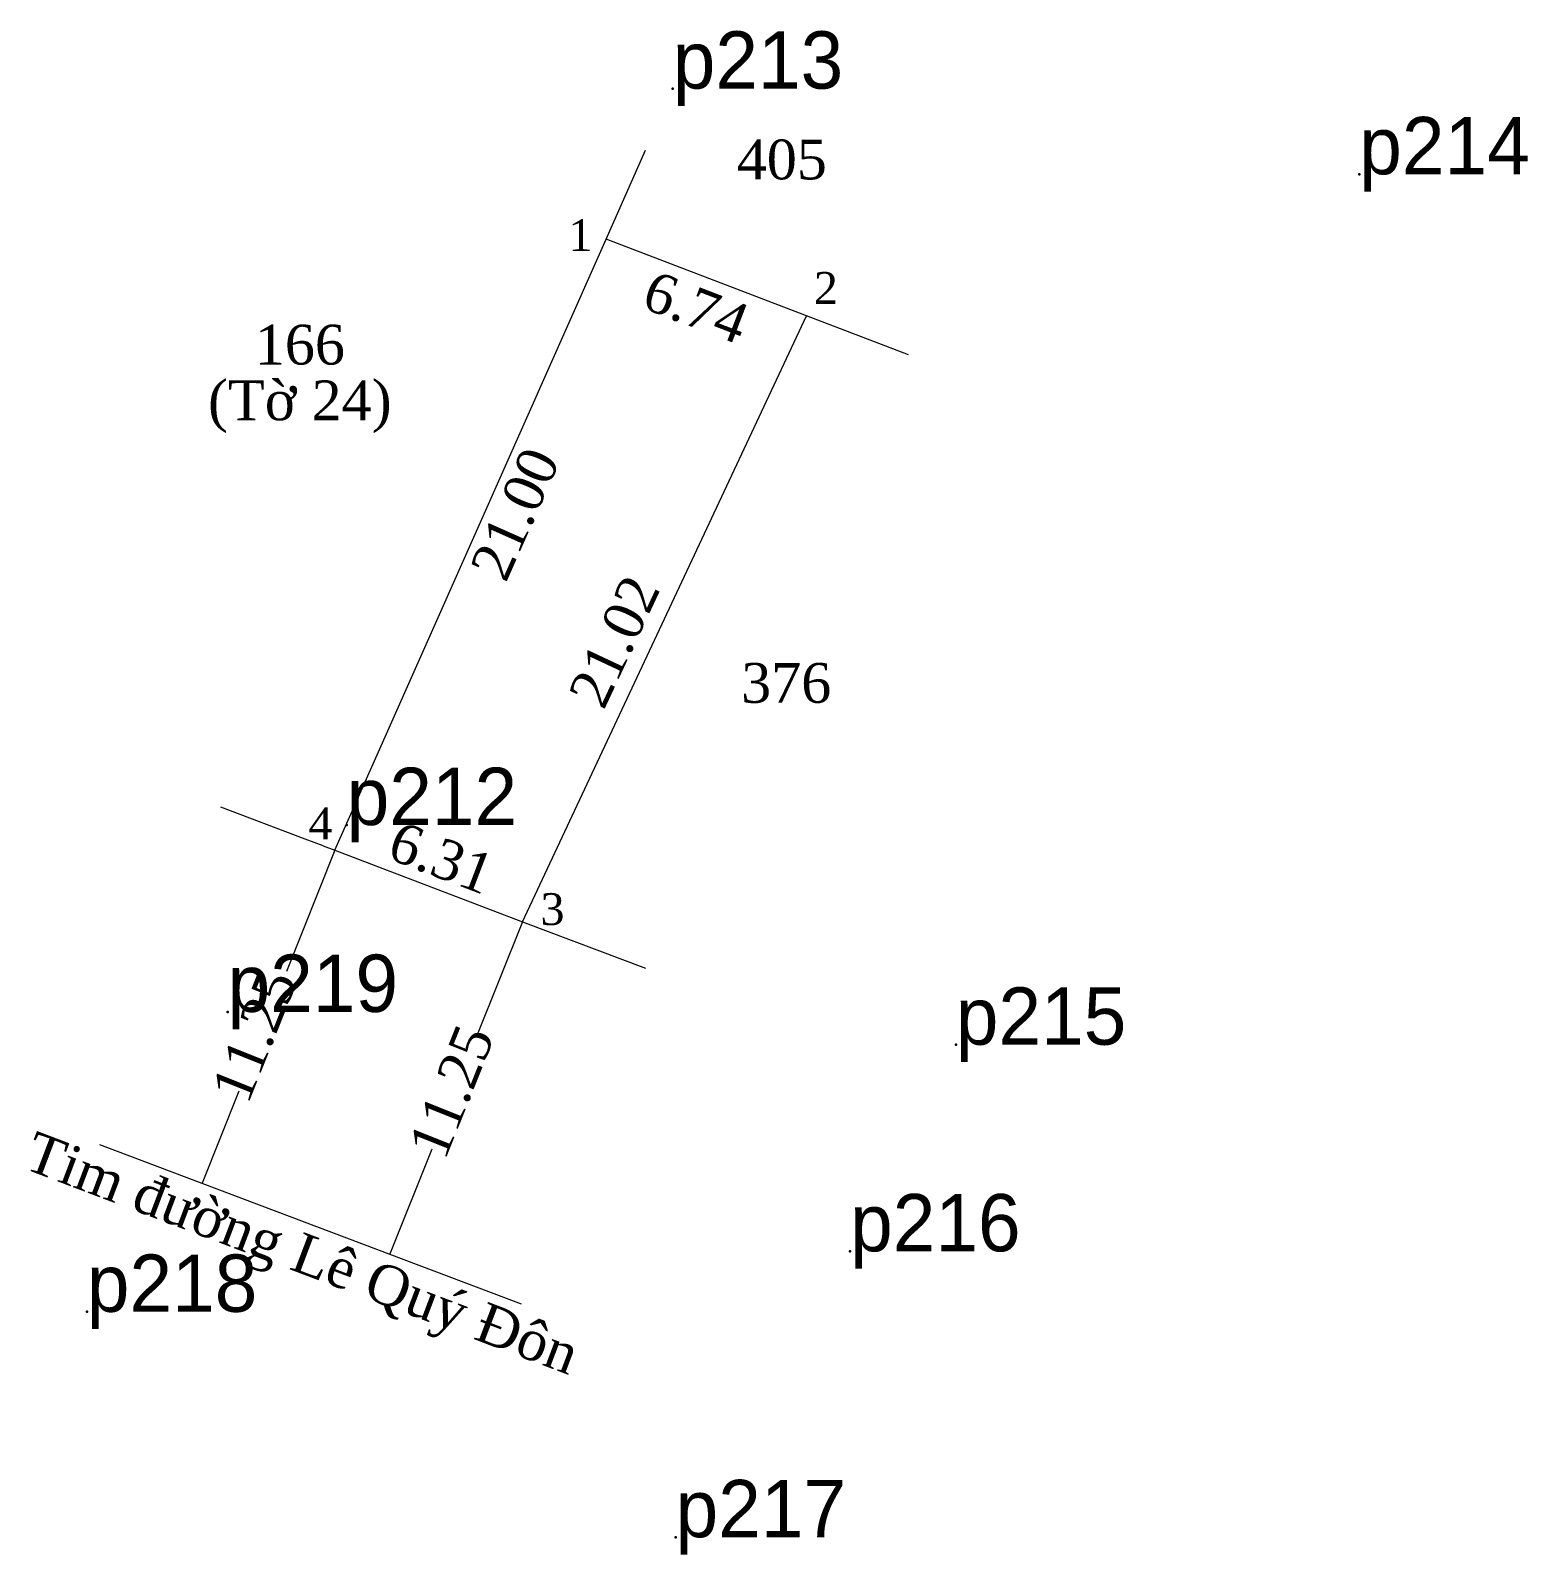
# Model space of a CAD drawing. Header units: metres. Extents: x 549612 to 552411, y 1838750 to 1839254.
# Drawn here: x 551096.82 to 551143.83, y 1839041.52 to 1839089.39 of the extents above; entities that cross this region are included whole.
import ezdxf
from ezdxf.enums import TextEntityAlignment as Align

# ---------------------------------------------------------------- set-up
doc = ezdxf.new("R2010")
doc.units = ezdxf.units.M
doc.header["$MEASUREMENT"] = 0
doc.linetypes.add('DGN Style 2', pattern=[15.8521, 9.51126, -6.34084])
doc.linetypes.add('DGN Style 3', pattern=[22.19294, 15.8521, -6.34084])
for name, color, linetype, lineweight in [('Level 12', 7, 'Continuous', 0), ('Level 15', 7, 'Continuous', 0), ('Level 7', 7, 'Continuous', 0)]:
    doc.layers.add(name, color=color, linetype=linetype, lineweight=lineweight)
doc.styles.add('Style-FmSimple', font='FmSimple.shx')
doc.styles.add('Style-Vntime', font='Vntime.shx')
doc.styles.add('Style-Vntimeb', font='Vntimeb.shx')

# ---------------------------------------------------------------- blocks, each defined once
blk = doc.blocks.new('DDCT')
at = {"layer": 'Level 7', "color": 3, "linetype": 'Continuous', "lineweight": 30}
blk.add_point((0.002, 0.002), dxfattribs=at)
blk = doc.blocks.new('SHMIA_22')
at = {"layer": 'Level 12', "color": 2, "linetype": 'Continuous', "lineweight": 0, "style": 'Style-FmSimple'}
blk.add_text('p212', height=1.8, dxfattribs=at).set_placement((0, 0))
blk = doc.blocks.new('SHMIA_23')
at = {"layer": 'Level 12', "color": 2, "linetype": 'Continuous', "lineweight": 0, "style": 'Style-FmSimple'}
blk.add_text('p213', height=1.8, dxfattribs=at).set_placement((0, 0))
blk = doc.blocks.new('SHMIA_24')
at = {"layer": 'Level 12', "color": 2, "linetype": 'Continuous', "lineweight": 0, "style": 'Style-FmSimple'}
blk.add_text('p214', height=1.8, dxfattribs=at).set_placement((0, 0))
blk = doc.blocks.new('SHMIA_25')
at = {"layer": 'Level 12', "color": 2, "linetype": 'Continuous', "lineweight": 0, "style": 'Style-FmSimple'}
blk.add_text('p215', height=1.8, dxfattribs=at).set_placement((0, 0))
blk = doc.blocks.new('SHMIA_26')
at = {"layer": 'Level 12', "color": 2, "linetype": 'Continuous', "lineweight": 0, "style": 'Style-FmSimple'}
blk.add_text('p216', height=1.8, dxfattribs=at).set_placement((0, 0))
blk = doc.blocks.new('SHMIA_27')
at = {"layer": 'Level 12', "color": 2, "linetype": 'Continuous', "lineweight": 0, "style": 'Style-FmSimple'}
blk.add_text('p217', height=1.8, dxfattribs=at).set_placement((0, 0))
blk = doc.blocks.new('SHMIA_28')
at = {"layer": 'Level 12', "color": 2, "linetype": 'Continuous', "lineweight": 0, "style": 'Style-FmSimple'}
blk.add_text('p218', height=1.8, dxfattribs=at).set_placement((0, 0))
blk = doc.blocks.new('SHMIA_29')
at = {"layer": 'Level 12', "color": 2, "linetype": 'Continuous', "lineweight": 0, "style": 'Style-FmSimple'}
blk.add_text('p219', height=1.8, dxfattribs=at).set_placement((0, 0))

msp = doc.modelspace()

# ---------------------------------------------------------------- linework, layer by layer
at = {"layer": 'Level 15', "color": 7, "linetype": 'Continuous', "lineweight": 0}
for p, q in [((551114.9, 1839082.83), (551116.14, 1839085.63)), ((551106.38, 1839063.64), (551114.9, 1839082.83)), ((551121.19, 1839080.42), (551114.9, 1839082.83)), ((551112.27, 1839061.39), (551121.19, 1839080.42)), ((551124.39, 1839079.2), (551121.19, 1839080.42)), ((551106.38, 1839063.64), (551104.86, 1839059.83)), ((551106.01, 1839063.78), (551105.45, 1839063.99)), ((551106.01, 1839063.78), (551106.38, 1839063.64)), ((551106.38, 1839063.64), (551112.27, 1839061.39)), ((551112.27, 1839061.39), (551110.83, 1839057.79)), ((551112.27, 1839061.39), (551116.14, 1839059.93)), ((551103.36, 1839056.07), (551102.21, 1839053.18)), ((551109.42, 1839054.25), (551108.1, 1839050.93))]:
    msp.add_line(p, q, dxfattribs=at)
at = {"layer": 'Level 15', "color": 7, "linetype": 'Continuous', "lineweight": 0, "flags": 128}
msp.add_lwpolyline([(551105.45, 1839063.99), (551102.8, 1839064.99)], dxfattribs=at)
at = {"layer": 'Level 15', "color": 7, "linetype": 'DGN Style 3', "lineweight": 0, "flags": 128}
msp.add_lwpolyline([(551112.24, 1839049.38), (551099, 1839054.39)], dxfattribs=at)

# ---------------------------------------------------------------- block references
at = {"layer": 'Level 12', "color": 2, "linetype": 'Continuous', "lineweight": 0}
for name, p in [('SHMIA_23', (551116.99, 1839087.56)), ('SHMIA_24', (551138.55, 1839084.87)), ('SHMIA_22', (551106.75, 1839064.43)), ('SHMIA_29', (551103.01, 1839058.56)), ('SHMIA_25', (551125.88, 1839057.53)), ('SHMIA_26', (551122.56, 1839051.04)), ('SHMIA_28', (551098.59, 1839049.14)), ('SHMIA_27', (551117.08, 1839042.06))]:
    msp.add_blockref(name, p, dxfattribs=at)
at = {"layer": 'Level 7', "color": 3, "linetype": 'Continuous', "lineweight": 30}
for p in [(551116.99, 1839087.56), (551138.55, 1839084.87), (551106.75, 1839064.43), (551103.01, 1839058.56), (551125.88, 1839057.53), (551122.56, 1839051.04), (551098.59, 1839049.14), (551117.08, 1839042.06)]:
    msp.add_blockref('DDCT', p, dxfattribs=at)

# ---------------------------------------------------------------- texts
at = {"layer": 'Level 15', "color": 7, "linetype": 'Continuous', "lineweight": 0, "style": 'Style-Vntime'}
for s, p in [('405', (551120.416112, 1839085.95998)), ('376', (551120.553659, 1839069.51998))]:
    msp.add_text(s, height=1.24998, dxfattribs=at).set_placement(p, align=Align.TOP_CENTER)
at = {"layer": 'Level 15', "color": 7, "linetype": 'Continuous', "lineweight": 0, "style": 'Style-Vntimeb'}
for s, p in [(' 1', (551114.469856, 1839082.46)), (' 2', (551122.177038, 1839080.8)), (' 4', (551106.306774, 1839063.98)), (' 3', (551113.591779, 1839061.29))]:
    msp.add_text(s, height=1.00002, dxfattribs=at).set_placement(p, align=Align.RIGHT)
at = {"layer": 'Level 15', "color": 7, "linetype": 'Continuous', "lineweight": 0, "style": 'Style-Vntime'}
for s, rotation, p in [('6.74', 339.035772, (551117.495252, 1839080.112233)), ('21.00', 66.059678, (551112.607089, 1839073.952704)), ('21.02', 64.885936, (551115.720592, 1839069.93532)), ('6.31', 339.092972, (551109.506021, 1839062.819635))]:
    msp.add_text(s, height=1.24998, rotation=rotation, dxfattribs=at).set_placement(p, align=Align.CENTER)
at = {"layer": 'Level 15', "color": 7, "linetype": 'DGN Style 2', "lineweight": 0, "style": 'Style-Vntime'}
for s, height, rotation, p in [('11.25', 1.24998, 68.198592, (551104.425861, 1839057.589652)), ('11.25', 1.24998, 68.198592, (551110.615861, 1839055.829652)), ('Tim ®\xadêng Lª Quý §«n', 1.24962, 339.244914, (551105.141175, 1839050.406563))]:
    msp.add_text(s, height=height, rotation=rotation, dxfattribs=at).set_placement(p, align=Align.CENTER)
at = {"layer": 'Level 15', "color": 7, "linetype": 'DGN Style 2', "lineweight": 0, "insert": (551105.28, 1839078.44167), "char_height": 1.24998, "attachment_point": 5, "line_spacing_factor": 0.840004, "style": 'Style-Vntime'}
msp.add_mtext('166\\P(Tê 24)\\P', dxfattribs=at)

doc.saveas('drawing.dxf')
